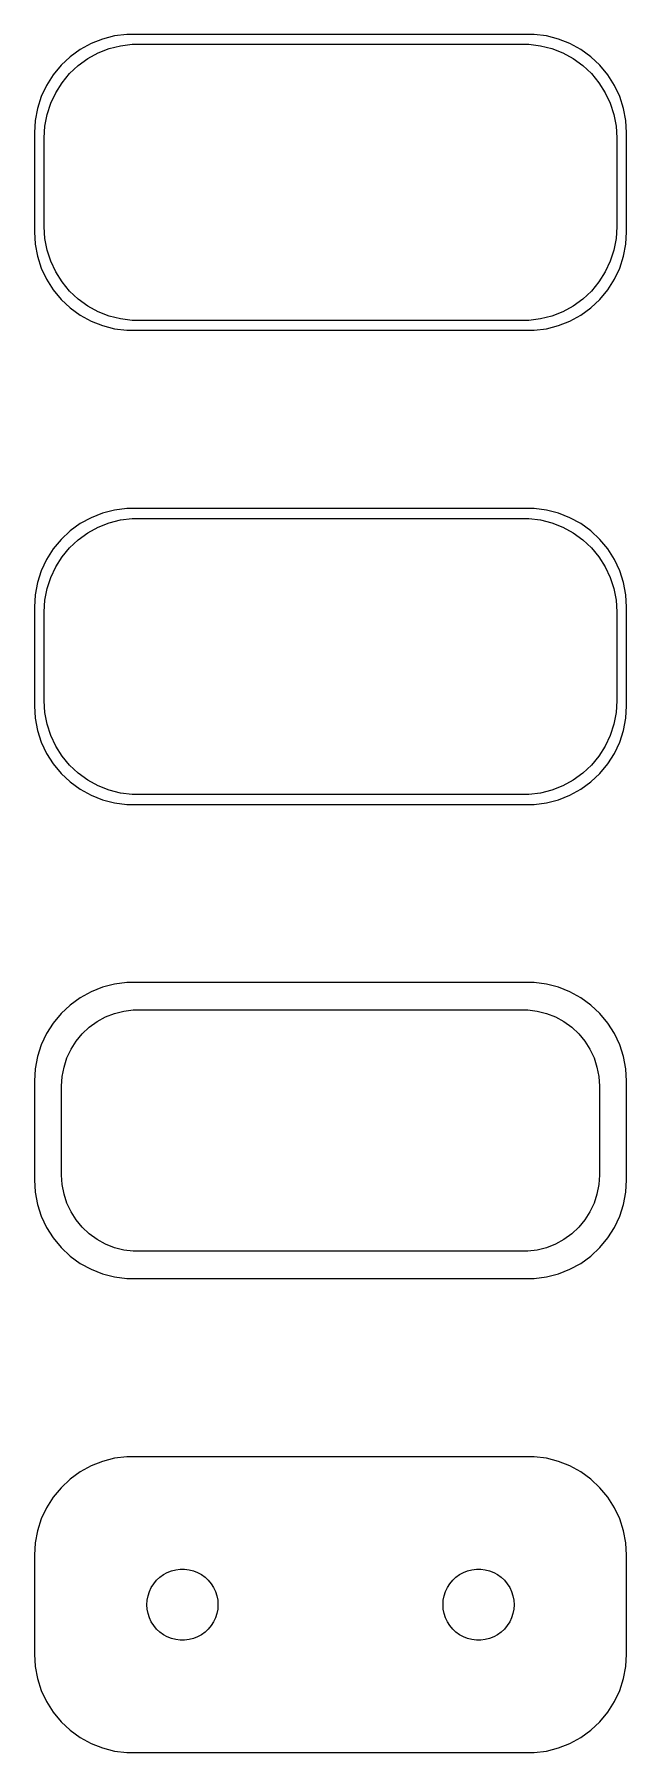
# Model space of a CAD drawing. Header units: metres. Extents: x -15 to 15, y 64.5 to 151.5.
import ezdxf

# ---------------------------------------------------------------- set-up
doc = ezdxf.new("R2010")
doc.units = ezdxf.units.M

msp = doc.modelspace()

# ---------------------------------------------------------------- linework, layer by layer
for p, q in [((-10.9369, 151.411), (-11.5451, 151.255)), ((-10.3139, 151.49), (-10.9369, 151.411)), ((10.3139, 151.49), (-10.3139, 151.49)), ((10.9369, 151.411), (10.3139, 151.49)), ((11.5451, 151.255), (10.9369, 151.411)), ((-12.6791, 150.722), (-13.1871, 150.353)), ((-12.1289, 151.024), (-12.6791, 150.722)), ((-12.2952, 150.261), (-11.7724, 150.548)), ((-11.5451, 151.255), (-12.1289, 151.024)), ((-11.7724, 150.548), (-11.2178, 150.768)), ((-11.2178, 150.768), (-10.6401, 150.916)), ((-10.6401, 150.916), (-10.0482, 150.991)), ((-10.0482, 150.991), (10.0482, 150.991)), ((10.0482, 150.991), (10.6401, 150.916)), ((10.6401, 150.916), (11.2178, 150.768)), ((11.2178, 150.768), (11.7724, 150.548)), ((12.1289, 151.024), (11.5451, 151.255)), ((11.7724, 150.548), (12.2952, 150.261)), ((12.6791, 150.722), (12.1289, 151.024)), ((13.1871, 150.353), (12.6791, 150.722)), ((-13.6448, 149.923), (-14.0451, 149.439)), ((-13.1871, 150.353), (-13.6448, 149.923)), ((-13.2126, 149.502), (-12.7778, 149.91)), ((-12.7778, 149.91), (-12.2952, 150.261)), ((12.2952, 150.261), (12.7778, 149.91)), ((12.7778, 149.91), (13.2126, 149.502)), ((13.6448, 149.923), (13.1871, 150.353)), ((14.0451, 149.439), (13.6448, 149.923)), ((-14.3815, 148.909), (-14.6489, 148.341)), ((-14.0451, 149.439), (-14.3815, 148.909)), ((-13.9124, 148.538), (-13.5928, 149.042)), ((-13.5928, 149.042), (-13.2126, 149.502)), ((13.2126, 149.502), (13.5928, 149.042)), ((13.5928, 149.042), (13.9124, 148.538)), ((14.3815, 148.909), (14.0451, 149.439)), ((14.6489, 148.341), (14.3815, 148.909)), ((-14.6489, 148.341), (-14.8429, 147.743)), ((-14.3508, 147.431), (-14.1664, 147.999)), ((-14.1664, 147.999), (-13.9124, 148.538)), ((13.9124, 148.538), (14.1664, 147.999)), ((14.1664, 147.999), (14.3508, 147.431)), ((14.8429, 147.743), (14.6489, 148.341)), ((-14.9606, 147.127), (-15, 146.5)), ((-14.8429, 147.743), (-14.9606, 147.127)), ((-14.4625, 146.845), (-14.3508, 147.431)), ((14.3508, 147.431), (14.4625, 146.845)), ((14.9606, 147.127), (14.8429, 147.743)), ((15, 146.5), (14.9606, 147.127)), ((-15, 146.5), (-15, 141.5)), ((-14.5, 146.25), (-14.4625, 146.845)), ((-14.5, 141.75), (-14.5, 146.25)), ((14.4625, 146.845), (14.5, 146.25)), ((14.5, 146.25), (14.5, 141.75)), ((15, 141.5), (15, 146.5)), ((-15, 141.5), (-14.9606, 140.873)), ((-14.4625, 141.155), (-14.5, 141.75)), ((-14.3508, 140.569), (-14.4625, 141.155)), ((14.4625, 141.155), (14.3508, 140.569)), ((14.5, 141.75), (14.4625, 141.155)), ((14.9606, 140.873), (15, 141.5)), ((-14.9606, 140.873), (-14.8429, 140.257)), ((-14.8429, 140.257), (-14.6489, 139.659)), ((-14.1664, 140.001), (-14.3508, 140.569)), ((14.3508, 140.569), (14.1664, 140.001)), ((14.6489, 139.659), (14.8429, 140.257)), ((14.8429, 140.257), (14.9606, 140.873)), ((-14.6489, 139.659), (-14.3815, 139.091)), ((-13.9124, 139.462), (-14.1664, 140.001)), ((-13.5928, 138.958), (-13.9124, 139.462)), ((13.9124, 139.462), (13.5928, 138.958)), ((14.1664, 140.001), (13.9124, 139.462)), ((14.3815, 139.091), (14.6489, 139.659)), ((-14.3815, 139.091), (-14.0451, 138.561)), ((-14.0451, 138.561), (-13.6448, 138.077)), ((-13.2126, 138.498), (-13.5928, 138.958)), ((-12.7778, 138.09), (-13.2126, 138.498)), ((13.2126, 138.498), (12.7778, 138.09)), ((13.5928, 138.958), (13.2126, 138.498)), ((13.6448, 138.077), (14.0451, 138.561)), ((14.0451, 138.561), (14.3815, 139.091)), ((-13.6448, 138.077), (-13.1871, 137.647)), ((-13.1871, 137.647), (-12.6791, 137.278)), ((-12.2952, 137.739), (-12.7778, 138.09)), ((-11.7724, 137.452), (-12.2952, 137.739)), ((-11.2178, 137.232), (-11.7724, 137.452)), ((11.7724, 137.452), (11.2178, 137.232)), ((12.2952, 137.739), (11.7724, 137.452)), ((12.7778, 138.09), (12.2952, 137.739)), ((12.6791, 137.278), (13.1871, 137.647)), ((13.1871, 137.647), (13.6448, 138.077)), ((-12.6791, 137.278), (-12.1289, 136.976)), ((-12.1289, 136.976), (-11.5451, 136.745)), ((-11.5451, 136.745), (-10.9369, 136.589)), ((-10.6401, 137.084), (-11.2178, 137.232)), ((-10.9369, 136.589), (-10.3139, 136.51)), ((-10.0482, 137.009), (-10.6401, 137.084)), ((10.0482, 137.009), (-10.0482, 137.009)), ((10.6401, 137.084), (10.0482, 137.009)), ((10.3139, 136.51), (10.9369, 136.589)), ((11.2178, 137.232), (10.6401, 137.084)), ((10.9369, 136.589), (11.5451, 136.745)), ((11.5451, 136.745), (12.1289, 136.976)), ((12.1289, 136.976), (12.6791, 137.278)), ((-10.3139, 136.51), (10.3139, 136.51)), ((-12.1289, 127.024), (-12.6791, 126.722)), ((-11.5451, 127.255), (-12.1289, 127.024)), ((-10.9369, 127.411), (-11.5451, 127.255)), ((-10.3139, 127.49), (-10.9369, 127.411)), ((-10.6401, 126.916), (-10.0482, 126.991)), ((10.3139, 127.49), (-10.3139, 127.49)), ((-10.0482, 126.991), (10.0482, 126.991)), ((10.0482, 126.991), (10.6401, 126.916)), ((10.9369, 127.411), (10.3139, 127.49)), ((11.5451, 127.255), (10.9369, 127.411)), ((12.1289, 127.024), (11.5451, 127.255)), ((12.6791, 126.722), (12.1289, 127.024)), ((-13.1871, 126.353), (-13.6448, 125.923)), ((-12.6791, 126.722), (-13.1871, 126.353)), ((-12.7778, 125.91), (-12.2952, 126.261)), ((-12.2952, 126.261), (-11.7724, 126.548)), ((-11.7724, 126.548), (-11.2178, 126.768)), ((-11.2178, 126.768), (-10.6401, 126.916)), ((10.6401, 126.916), (11.2178, 126.768)), ((11.2178, 126.768), (11.7724, 126.548)), ((11.7724, 126.548), (12.2952, 126.261)), ((12.2952, 126.261), (12.7778, 125.91)), ((13.1871, 126.353), (12.6791, 126.722)), ((13.6448, 125.923), (13.1871, 126.353)), ((-14.0451, 125.439), (-14.3815, 124.909)), ((-13.6448, 125.923), (-14.0451, 125.439)), ((-13.5928, 125.042), (-13.2126, 125.502)), ((-13.2126, 125.502), (-12.7778, 125.91)), ((12.7778, 125.91), (13.2126, 125.502)), ((13.2126, 125.502), (13.5928, 125.042)), ((14.0451, 125.439), (13.6448, 125.923)), ((14.3815, 124.909), (14.0451, 125.439)), ((-14.3815, 124.909), (-14.6489, 124.341)), ((-14.1664, 123.999), (-13.9124, 124.538)), ((-13.9124, 124.538), (-13.5928, 125.042)), ((13.5928, 125.042), (13.9124, 124.538)), ((13.9124, 124.538), (14.1664, 123.999)), ((14.6489, 124.341), (14.3815, 124.909)), ((-14.8429, 123.743), (-14.9606, 123.127)), ((-14.6489, 124.341), (-14.8429, 123.743)), ((-14.3508, 123.431), (-14.1664, 123.999)), ((14.1664, 123.999), (14.3508, 123.431)), ((14.8429, 123.743), (14.6489, 124.341)), ((14.9606, 123.127), (14.8429, 123.743)), ((-14.9606, 123.127), (-15, 122.5)), ((-14.5, 122.25), (-14.4625, 122.845)), ((-14.4625, 122.845), (-14.3508, 123.431)), ((14.3508, 123.431), (14.4625, 122.845)), ((14.4625, 122.845), (14.5, 122.25)), ((15, 122.5), (14.9606, 123.127)), ((-15, 122.5), (-15, 117.5)), ((-14.5, 117.75), (-14.5, 122.25)), ((14.5, 122.25), (14.5, 117.75)), ((15, 117.5), (15, 122.5)), ((-15, 117.5), (-14.9606, 116.873)), ((-14.4625, 117.155), (-14.5, 117.75)), ((14.5, 117.75), (14.4625, 117.155)), ((14.9606, 116.873), (15, 117.5)), ((-14.9606, 116.873), (-14.8429, 116.257)), ((-14.3508, 116.569), (-14.4625, 117.155)), ((-14.1664, 116.001), (-14.3508, 116.569)), ((14.3508, 116.569), (14.1664, 116.001)), ((14.4625, 117.155), (14.3508, 116.569)), ((14.8429, 116.257), (14.9606, 116.873)), ((-14.8429, 116.257), (-14.6489, 115.659)), ((-13.9124, 115.462), (-14.1664, 116.001)), ((14.1664, 116.001), (13.9124, 115.462)), ((14.6489, 115.659), (14.8429, 116.257)), ((-14.6489, 115.659), (-14.3815, 115.091)), ((-14.3815, 115.091), (-14.0451, 114.561)), ((-13.5928, 114.958), (-13.9124, 115.462)), ((-13.2126, 114.498), (-13.5928, 114.958)), ((13.5928, 114.958), (13.2126, 114.498)), ((13.9124, 115.462), (13.5928, 114.958)), ((14.0451, 114.561), (14.3815, 115.091)), ((14.3815, 115.091), (14.6489, 115.659)), ((-14.0451, 114.561), (-13.6448, 114.077)), ((-13.6448, 114.077), (-13.1871, 113.647)), ((-12.7778, 114.09), (-13.2126, 114.498)), ((-12.2952, 113.739), (-12.7778, 114.09)), ((12.7778, 114.09), (12.2952, 113.739)), ((13.2126, 114.498), (12.7778, 114.09)), ((13.1871, 113.647), (13.6448, 114.077)), ((13.6448, 114.077), (14.0451, 114.561)), ((-13.1871, 113.647), (-12.6791, 113.278)), ((-12.6791, 113.278), (-12.1289, 112.976)), ((-11.7724, 113.452), (-12.2952, 113.739)), ((-11.2178, 113.232), (-11.7724, 113.452)), ((-10.6401, 113.084), (-11.2178, 113.232)), ((-10.0482, 113.009), (-10.6401, 113.084)), ((10.6401, 113.084), (10.0482, 113.009)), ((11.2178, 113.232), (10.6401, 113.084)), ((11.7724, 113.452), (11.2178, 113.232)), ((12.2952, 113.739), (11.7724, 113.452)), ((12.1289, 112.976), (12.6791, 113.278)), ((12.6791, 113.278), (13.1871, 113.647)), ((-12.1289, 112.976), (-11.5451, 112.745)), ((-11.5451, 112.745), (-10.9369, 112.589)), ((-10.9369, 112.589), (-10.3139, 112.51)), ((-10.3139, 112.51), (10.3139, 112.51)), ((10.0482, 113.009), (-10.0482, 113.009)), ((10.3139, 112.51), (10.9369, 112.589)), ((10.9369, 112.589), (11.5451, 112.745)), ((11.5451, 112.745), (12.1289, 112.976)), ((-12.6791, 102.722), (-13.1871, 102.353)), ((-12.1289, 103.024), (-12.6791, 102.722)), ((-11.5451, 103.255), (-12.1289, 103.024)), ((-10.9369, 103.411), (-11.5451, 103.255)), ((-10.3139, 103.49), (-10.9369, 103.411)), ((10.3139, 103.49), (-10.3139, 103.49)), ((10.9369, 103.411), (10.3139, 103.49)), ((11.5451, 103.255), (10.9369, 103.411)), ((12.1289, 103.024), (11.5451, 103.255)), ((12.6791, 102.722), (12.1289, 103.024)), ((13.1871, 102.353), (12.6791, 102.722)), ((-13.6448, 101.923), (-14.0451, 101.439)), ((-13.1871, 102.353), (-13.6448, 101.923)), ((-11.3975, 101.751), (-10.9457, 101.93)), ((-10.9457, 101.93), (-10.4751, 102.051)), ((-10.4751, 102.051), (-9.99297, 102.112)), ((-9.99297, 102.112), (9.99297, 102.112)), ((9.99297, 102.112), (10.4751, 102.051)), ((10.4751, 102.051), (10.9457, 101.93)), ((10.9457, 101.93), (11.3975, 101.751)), ((13.6448, 101.923), (13.1871, 102.353)), ((14.0451, 101.439), (13.6448, 101.923)), ((-14.3815, 100.909), (-14.6489, 100.341)), ((-14.0451, 101.439), (-14.3815, 100.909)), ((-12.8805, 100.524), (-12.5707, 100.899)), ((-12.5707, 100.899), (-12.2165, 101.231)), ((-12.2165, 101.231), (-11.8234, 101.517)), ((-11.8234, 101.517), (-11.3975, 101.751)), ((11.3975, 101.751), (11.8234, 101.517)), ((11.8234, 101.517), (12.2165, 101.231)), ((12.2165, 101.231), (12.5707, 100.899)), ((12.5707, 100.899), (12.8805, 100.524)), ((14.3815, 100.909), (14.0451, 101.439)), ((14.6489, 100.341), (14.3815, 100.909)), ((-14.6489, 100.341), (-14.8429, 99.7434)), ((-13.3477, 99.6744), (-13.1408, 100.114)), ((-13.1408, 100.114), (-12.8805, 100.524)), ((12.8805, 100.524), (13.1408, 100.114)), ((13.1408, 100.114), (13.3477, 99.6744)), ((14.8429, 99.7434), (14.6489, 100.341)), ((-14.8429, 99.7434), (-14.9606, 99.1267)), ((-13.589, 98.735), (-13.4979, 99.2123)), ((-13.4979, 99.2123), (-13.3477, 99.6744)), ((13.3477, 99.6744), (13.4979, 99.2123)), ((13.4979, 99.2123), (13.589, 98.735)), ((14.9606, 99.1267), (14.8429, 99.7434)), ((-14.9606, 99.1267), (-15, 98.5)), ((-15, 98.5), (-15, 93.5)), ((-13.6195, 98.25), (-13.589, 98.735)), ((13.589, 98.735), (13.6195, 98.25)), ((15, 98.5), (14.9606, 99.1267)), ((15, 93.5), (15, 98.5)), ((-13.6195, 93.75), (-13.6195, 98.25)), ((13.6195, 98.25), (13.6195, 93.75)), ((-15, 93.5), (-14.9606, 92.8733)), ((-13.589, 93.265), (-13.6195, 93.75)), ((-13.4979, 92.7877), (-13.589, 93.265)), ((13.589, 93.265), (13.4979, 92.7877)), ((13.6195, 93.75), (13.589, 93.265)), ((14.9606, 92.8733), (15, 93.5)), ((-14.9606, 92.8733), (-14.8429, 92.2566)), ((-14.8429, 92.2566), (-14.6489, 91.6594)), ((-13.3477, 92.3256), (-13.4979, 92.7877)), ((-13.1408, 91.8859), (-13.3477, 92.3256)), ((13.3477, 92.3256), (13.1408, 91.8859)), ((13.4979, 92.7877), (13.3477, 92.3256)), ((14.6489, 91.6594), (14.8429, 92.2566)), ((14.8429, 92.2566), (14.9606, 92.8733)), ((-14.6489, 91.6594), (-14.3815, 91.0912)), ((-12.8805, 91.4756), (-13.1408, 91.8859)), ((-12.5707, 91.1012), (-12.8805, 91.4756)), ((12.8805, 91.4756), (12.5707, 91.1012)), ((13.1408, 91.8859), (12.8805, 91.4756)), ((14.3815, 91.0912), (14.6489, 91.6594)), ((-14.3815, 91.0912), (-14.0451, 90.5611)), ((-14.0451, 90.5611), (-13.6448, 90.0773)), ((-12.2165, 90.7685), (-12.5707, 91.1012)), ((-11.8234, 90.4829), (-12.2165, 90.7685)), ((-11.3975, 90.2488), (-11.8234, 90.4829)), ((11.8234, 90.4829), (11.3975, 90.2488)), ((12.2165, 90.7685), (11.8234, 90.4829)), ((12.5707, 91.1012), (12.2165, 90.7685)), ((13.6448, 90.0773), (14.0451, 90.5611)), ((14.0451, 90.5611), (14.3815, 91.0912)), ((-13.6448, 90.0773), (-13.1871, 89.6474)), ((-13.1871, 89.6474), (-12.6791, 89.2784)), ((-10.9457, 90.0699), (-11.3975, 90.2488)), ((-10.4751, 89.9491), (-10.9457, 90.0699)), ((-9.99297, 89.8882), (-10.4751, 89.9491)), ((9.99297, 89.8882), (-9.99297, 89.8882)), ((10.4751, 89.9491), (9.99297, 89.8882)), ((10.9457, 90.0699), (10.4751, 89.9491)), ((11.3975, 90.2488), (10.9457, 90.0699)), ((12.6791, 89.2784), (13.1871, 89.6474)), ((13.1871, 89.6474), (13.6448, 90.0773)), ((-12.6791, 89.2784), (-12.1289, 88.9759)), ((-12.1289, 88.9759), (-11.5451, 88.7447)), ((-11.5451, 88.7447), (-10.9369, 88.5886)), ((10.9369, 88.5886), (11.5451, 88.7447)), ((11.5451, 88.7447), (12.1289, 88.9759)), ((12.1289, 88.9759), (12.6791, 89.2784)), ((-10.9369, 88.5886), (-10.3139, 88.5099)), ((-10.3139, 88.5099), (10.3139, 88.5099)), ((10.3139, 88.5099), (10.9369, 88.5886)), ((-11.5451, 79.2553), (-12.1289, 79.0241)), ((-10.9369, 79.4114), (-11.5451, 79.2553)), ((-10.3139, 79.4901), (-10.9369, 79.4114)), ((10.3139, 79.4901), (-10.3139, 79.4901)), ((10.9369, 79.4114), (10.3139, 79.4901)), ((11.5451, 79.2553), (10.9369, 79.4114)), ((12.1289, 79.0241), (11.5451, 79.2553)), ((-13.1871, 78.3526), (-13.6448, 77.9227)), ((-12.6791, 78.7216), (-13.1871, 78.3526)), ((-12.1289, 79.0241), (-12.6791, 78.7216)), ((12.6791, 78.7216), (12.1289, 79.0241)), ((13.1871, 78.3526), (12.6791, 78.7216)), ((13.6448, 77.9227), (13.1871, 78.3526)), ((-14.0451, 77.4389), (-14.3815, 76.9088)), ((-13.6448, 77.9227), (-14.0451, 77.4389)), ((14.0451, 77.4389), (13.6448, 77.9227)), ((14.3815, 76.9088), (14.0451, 77.4389)), ((-14.3815, 76.9088), (-14.6489, 76.3406)), ((14.6489, 76.3406), (14.3815, 76.9088)), ((-14.8429, 75.7434), (-14.9606, 75.1267)), ((-14.6489, 76.3406), (-14.8429, 75.7434)), ((14.8429, 75.7434), (14.6489, 76.3406)), ((14.9606, 75.1267), (14.8429, 75.7434)), ((-14.9606, 75.1267), (-15, 74.5)), ((15, 74.5), (14.9606, 75.1267)), ((-15, 74.5), (-15, 69.5)), ((15, 69.5), (15, 74.5)), ((-8.95622, 73.058), (-8.81213, 73.2322)), ((-8.81213, 73.2322), (-8.64735, 73.3869)), ((-8.64735, 73.3869), (-8.46448, 73.5198)), ((-8.46448, 73.5198), (-8.26639, 73.6287)), ((-8.26639, 73.6287), (-8.05623, 73.7119)), ((-8.05623, 73.7119), (-7.83728, 73.7681)), ((-7.83728, 73.7681), (-7.61302, 73.7964)), ((-7.61302, 73.7964), (-7.38696, 73.7964)), ((-7.38696, 73.7964), (-7.1627, 73.7681)), ((-7.1627, 73.7681), (-6.94376, 73.7119)), ((-6.94376, 73.7119), (-6.7336, 73.6287)), ((-6.7336, 73.6287), (-6.53551, 73.5198)), ((-6.53551, 73.5198), (-6.35263, 73.3869)), ((-6.35263, 73.3869), (-6.18785, 73.2322)), ((-6.18785, 73.2322), (-6.04376, 73.058)), ((6.04376, 73.058), (6.18785, 73.2322)), ((6.18785, 73.2322), (6.35263, 73.3869)), ((6.35263, 73.3869), (6.53551, 73.5198)), ((6.53551, 73.5198), (6.7336, 73.6287)), ((6.7336, 73.6287), (6.94376, 73.7119)), ((6.94376, 73.7119), (7.1627, 73.7681)), ((7.1627, 73.7681), (7.38696, 73.7964)), ((7.38696, 73.7964), (7.61302, 73.7964)), ((7.61302, 73.7964), (7.83728, 73.7681)), ((7.83728, 73.7681), (8.05623, 73.7119)), ((8.05623, 73.7119), (8.26639, 73.6287)), ((8.26639, 73.6287), (8.46448, 73.5198)), ((8.46448, 73.5198), (8.64735, 73.3869)), ((8.64735, 73.3869), (8.81213, 73.2322)), ((8.81213, 73.2322), (8.95622, 73.058)), ((-9.29999, 72), (-9.2858, 72.2256)), ((-9.2858, 72.2256), (-9.24344, 72.4476)), ((-9.24344, 72.4476), (-9.17358, 72.6626)), ((-9.17358, 72.6626), (-9.07735, 72.8671)), ((-9.07735, 72.8671), (-8.95622, 73.058)), ((-6.04376, 73.058), (-5.92264, 72.8671)), ((-5.92264, 72.8671), (-5.8264, 72.6626)), ((-5.8264, 72.6626), (-5.75655, 72.4476)), ((-5.75655, 72.4476), (-5.71419, 72.2256)), ((-5.71419, 72.2256), (-5.7, 72)), ((5.7, 72), (5.71419, 72.2256)), ((5.71419, 72.2256), (5.75655, 72.4476)), ((5.75655, 72.4476), (5.8264, 72.6626)), ((5.8264, 72.6626), (5.92264, 72.8671)), ((5.92264, 72.8671), (6.04376, 73.058)), ((8.95622, 73.058), (9.07735, 72.8671)), ((9.07735, 72.8671), (9.17358, 72.6626)), ((9.17358, 72.6626), (9.24344, 72.4476)), ((9.24344, 72.4476), (9.2858, 72.2256)), ((9.2858, 72.2256), (9.29999, 72)), ((-9.2858, 71.7744), (-9.29999, 72)), ((-9.24344, 71.5524), (-9.2858, 71.7744)), ((-9.17358, 71.3374), (-9.24344, 71.5524)), ((-9.07735, 71.1329), (-9.17358, 71.3374)), ((-5.8264, 71.3374), (-5.92264, 71.1329)), ((-5.75655, 71.5524), (-5.8264, 71.3374)), ((-5.71419, 71.7744), (-5.75655, 71.5524)), ((-5.7, 72), (-5.71419, 71.7744)), ((5.71419, 71.7744), (5.7, 72)), ((5.75655, 71.5524), (5.71419, 71.7744)), ((5.8264, 71.3374), (5.75655, 71.5524)), ((5.92264, 71.1329), (5.8264, 71.3374)), ((9.17358, 71.3374), (9.07735, 71.1329)), ((9.24344, 71.5524), (9.17358, 71.3374)), ((9.2858, 71.7744), (9.24344, 71.5524)), ((9.29999, 72), (9.2858, 71.7744)), ((-8.95622, 70.942), (-9.07735, 71.1329)), ((-8.81213, 70.7678), (-8.95622, 70.942)), ((-8.64735, 70.6131), (-8.81213, 70.7678)), ((-8.46448, 70.4802), (-8.64735, 70.6131)), ((-8.26639, 70.3713), (-8.46448, 70.4802)), ((-6.53551, 70.4802), (-6.7336, 70.3713)), ((-6.35263, 70.6131), (-6.53551, 70.4802)), ((-6.18785, 70.7678), (-6.35263, 70.6131)), ((-6.04376, 70.942), (-6.18785, 70.7678)), ((-5.92264, 71.1329), (-6.04376, 70.942)), ((6.04376, 70.942), (5.92264, 71.1329)), ((6.18785, 70.7678), (6.04376, 70.942)), ((6.35263, 70.6131), (6.18785, 70.7678)), ((6.53551, 70.4802), (6.35263, 70.6131)), ((6.7336, 70.3713), (6.53551, 70.4802)), ((8.46448, 70.4802), (8.26639, 70.3713)), ((8.64735, 70.6131), (8.46448, 70.4802)), ((8.81213, 70.7678), (8.64735, 70.6131)), ((8.95622, 70.942), (8.81213, 70.7678)), ((9.07735, 71.1329), (8.95622, 70.942)), ((-8.05623, 70.2881), (-8.26639, 70.3713)), ((-7.83728, 70.2319), (-8.05623, 70.2881)), ((-7.61302, 70.2036), (-7.83728, 70.2319)), ((-7.38696, 70.2036), (-7.61302, 70.2036)), ((-7.1627, 70.2319), (-7.38696, 70.2036)), ((-6.94376, 70.2881), (-7.1627, 70.2319)), ((-6.7336, 70.3713), (-6.94376, 70.2881)), ((6.94376, 70.2881), (6.7336, 70.3713)), ((7.1627, 70.2319), (6.94376, 70.2881)), ((7.38696, 70.2036), (7.1627, 70.2319)), ((7.61302, 70.2036), (7.38696, 70.2036)), ((7.83728, 70.2319), (7.61302, 70.2036)), ((8.05623, 70.2881), (7.83728, 70.2319)), ((8.26639, 70.3713), (8.05623, 70.2881)), ((-15, 69.5), (-14.9606, 68.8733)), ((-14.9606, 68.8733), (-14.8429, 68.2566)), ((14.8429, 68.2566), (14.9606, 68.8733)), ((14.9606, 68.8733), (15, 69.5)), ((-14.8429, 68.2566), (-14.6489, 67.6594)), ((14.6489, 67.6594), (14.8429, 68.2566)), ((-14.6489, 67.6594), (-14.3815, 67.0912)), ((-14.3815, 67.0912), (-14.0451, 66.5611)), ((14.0451, 66.5611), (14.3815, 67.0912)), ((14.3815, 67.0912), (14.6489, 67.6594)), ((-14.0451, 66.5611), (-13.6448, 66.0773)), ((13.6448, 66.0773), (14.0451, 66.5611)), ((-13.6448, 66.0773), (-13.1871, 65.6474)), ((-13.1871, 65.6474), (-12.6791, 65.2784)), ((-12.6791, 65.2784), (-12.1289, 64.9759)), ((12.1289, 64.9759), (12.6791, 65.2784)), ((12.6791, 65.2784), (13.1871, 65.6474)), ((13.1871, 65.6474), (13.6448, 66.0773)), ((-12.1289, 64.9759), (-11.5451, 64.7447)), ((-11.5451, 64.7447), (-10.9369, 64.5886)), ((-10.9369, 64.5886), (-10.3139, 64.5099)), ((-10.3139, 64.5099), (10.3139, 64.5099)), ((10.3139, 64.5099), (10.9369, 64.5886)), ((10.9369, 64.5886), (11.5451, 64.7447)), ((11.5451, 64.7447), (12.1289, 64.9759))]:
    msp.add_line(p, q)

doc.saveas('drawing.dxf')
